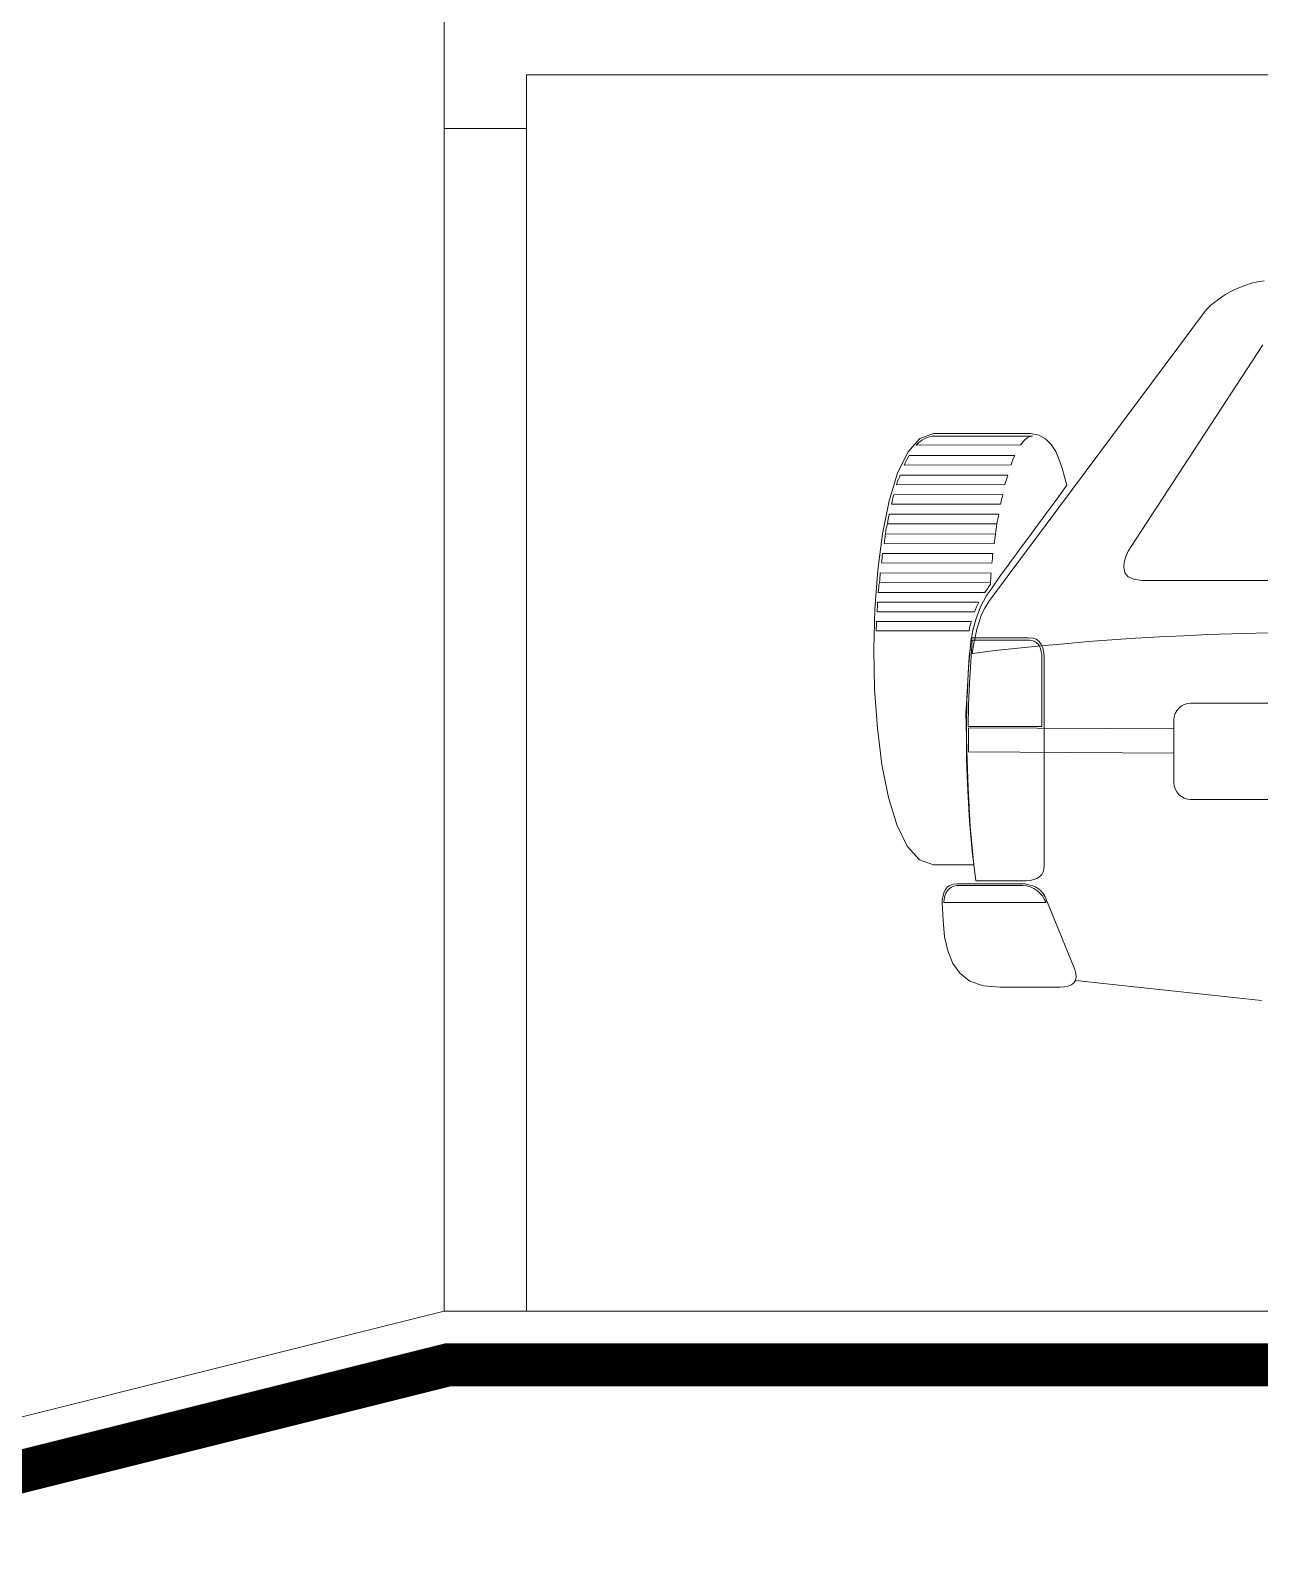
# Model space of a CAD drawing. Header units: millimetres. Extents: x 219.2 to 298.5, y 137.8 to 166.3.
# Drawn here: x 252.713 to 255.001, y 143.521 to 146.344 of the extents above; entities that cross this region are included whole.
import ezdxf

# ---------------------------------------------------------------- set-up
doc = ezdxf.new("R2010")
doc.units = ezdxf.units.MM
doc.layers.add('fach00', color=33, linetype='Continuous', lineweight=0)
doc.layers.add('fach20', color=160, linetype='Continuous', lineweight=20)

# ---------------------------------------------------------------- blocks, each defined once
blk = doc.blocks.new('ORASI')
at = {"layer": 'fach00'}
for p, q in [((222.0348, 129.3884), (222.0233, 129.3857)), ((222.0464, 129.3905), (222.0348, 129.3884)), ((221.9671, 129.36), (221.9597, 129.3546)), ((221.9746, 129.3647), (221.9671, 129.36)), ((221.9834, 129.3695), (221.9746, 129.3647)), ((221.9922, 129.3742), (221.9834, 129.3695)), ((222.0023, 129.3783), (221.9922, 129.3742)), ((222.0125, 129.3823), (222.0023, 129.3783)), ((222.0233, 129.3857), (222.0125, 129.3823)), ((221.9367, 129.3336), (221.5432, 128.8053)), ((221.9414, 129.339), (221.9367, 129.3336)), ((221.9468, 129.3444), (221.9414, 129.339)), ((221.9529, 129.3491), (221.9468, 129.3444)), ((221.9597, 129.3546), (221.9529, 129.3491)), ((222.0443, 129.2713), (221.7992, 128.8961)), ((221.4314, 129.106), (221.4057, 129.0972)), ((221.6116, 129.106), (221.4314, 129.106)), ((221.6271, 129.1033), (221.6116, 129.106)), ((221.4057, 129.0972), (221.3833, 129.0715)), ((221.3989, 129.0844), (221.403, 129.0884)), ((221.5933, 129.085), (221.3989, 129.0844)), ((221.403, 129.0884), (221.407, 129.0918)), ((221.407, 129.0918), (221.4111, 129.0945)), ((221.4111, 129.0945), (221.4152, 129.0972)), ((221.4152, 129.0972), (221.4192, 129.0986)), ((221.4192, 129.0986), (221.424, 129.0999)), ((221.424, 129.0999), (221.428, 129.1013)), ((221.428, 129.1013), (221.4328, 129.1013)), ((221.4328, 129.1013), (221.6156, 129.1013)), ((221.596, 129.0884), (221.5933, 129.085)), ((221.5987, 129.0918), (221.596, 129.0884)), ((221.6014, 129.0945), (221.5987, 129.0918)), ((221.6041, 129.0972), (221.6014, 129.0945)), ((221.6068, 129.0986), (221.6041, 129.0972)), ((221.6095, 129.0999), (221.6068, 129.0986)), ((221.6129, 129.1013), (221.6095, 129.0999)), ((221.6156, 129.1013), (221.6129, 129.1013)), ((221.64, 129.0965), (221.6271, 129.1033)), ((221.6502, 129.0857), (221.64, 129.0965)), ((221.659, 129.0728), (221.6502, 129.0857)), ((221.3833, 129.0715), (221.3644, 129.0322)), ((221.3766, 129.0471), (221.3786, 129.0518)), ((221.3786, 129.0518), (221.3813, 129.0566)), ((221.3813, 129.0566), (221.3833, 129.0613)), ((221.3833, 129.0613), (221.386, 129.0654)), ((221.386, 129.0654), (221.5824, 129.0654)), ((221.577, 129.0525), (221.5757, 129.0478)), ((221.5791, 129.0572), (221.577, 129.0525)), ((221.5804, 129.0613), (221.5791, 129.0572)), ((221.5824, 129.0654), (221.5804, 129.0613)), ((221.6651, 129.0572), (221.659, 129.0728)), ((221.6705, 129.0417), (221.6651, 129.0572)), ((221.3644, 129.0322), (221.3488, 128.9807)), ((221.3657, 129.02), (221.3678, 129.0248)), ((221.3678, 129.0248), (221.3691, 129.0288)), ((221.3691, 129.0288), (221.5696, 129.0288)), ((221.5757, 129.0478), (221.3766, 129.0471)), ((221.5682, 129.0248), (221.5669, 129.02)), ((221.5696, 129.0288), (221.5682, 129.0248)), ((221.6752, 129.0254), (221.6705, 129.0417)), ((221.6793, 129.0099), (221.6752, 129.0254)), ((221.3576, 128.9922), (221.5601, 128.9929)), ((221.3623, 129.0105), (221.3637, 129.0153)), ((221.5642, 129.0112), (221.3623, 129.0105)), ((221.3637, 129.0153), (221.3657, 129.02)), ((221.5601, 128.9929), (221.5594, 128.9882)), ((221.5655, 129.0159), (221.5642, 129.0112)), ((221.5669, 129.02), (221.5655, 129.0159)), ((221.661, 128.9841), (221.6698, 128.997)), ((221.6698, 128.997), (221.6793, 129.0099)), ((221.3488, 128.9807), (221.3366, 128.9198)), ((221.3529, 128.9746), (221.3542, 128.9794)), ((221.556, 128.9746), (221.3529, 128.9746)), ((221.3542, 128.9794), (221.3549, 128.9834)), ((221.3549, 128.9834), (221.3562, 128.9882)), ((221.3562, 128.9882), (221.3576, 128.9922)), ((221.5574, 128.9794), (221.556, 128.9746)), ((221.5581, 128.9841), (221.5574, 128.9794)), ((221.5594, 128.9882), (221.5581, 128.9841)), ((221.642, 128.9591), (221.6515, 128.9719)), ((221.6515, 128.9719), (221.661, 128.9841)), ((221.3447, 128.9333), (221.3454, 128.9381)), ((221.3454, 128.9381), (221.3461, 128.9428)), ((221.5493, 128.9381), (221.3454, 128.9381)), ((221.3454, 128.9381), (221.5493, 128.9381)), ((221.3461, 128.9428), (221.3468, 128.9475)), ((221.3468, 128.9475), (221.3481, 128.9516)), ((221.3481, 128.9516), (221.3488, 128.9563)), ((221.3488, 128.9563), (221.5526, 128.9563)), ((221.5493, 128.9381), (221.5486, 128.9333)), ((221.55, 128.9428), (221.5493, 128.9381)), ((221.5513, 128.9475), (221.55, 128.9428)), ((221.552, 128.9516), (221.5513, 128.9475)), ((221.5526, 128.9563), (221.552, 128.9516)), ((221.6231, 128.9333), (221.6326, 128.9462)), ((221.6326, 128.9462), (221.642, 128.9591)), ((221.3366, 128.9198), (221.3278, 128.852)), ((221.34, 128.9062), (221.3407, 128.911)), ((221.3407, 128.911), (221.3413, 128.915)), ((221.3413, 128.915), (221.342, 128.9198)), ((221.342, 128.9198), (221.3427, 128.9245)), ((221.5466, 128.9191), (221.342, 128.9198)), ((221.342, 128.9198), (221.5466, 128.9191)), ((221.3427, 128.9245), (221.3434, 128.9293)), ((221.3434, 128.9293), (221.3447, 128.9333)), ((221.5452, 128.9103), (221.5445, 128.9055)), ((221.5459, 128.9144), (221.5452, 128.9103)), ((221.5466, 128.9191), (221.5459, 128.9144)), ((221.5472, 128.9238), (221.5466, 128.9191)), ((221.5479, 128.9286), (221.5472, 128.9238)), ((221.5486, 128.9333), (221.5479, 128.9286)), ((221.5953, 128.8954), (221.6048, 128.9083)), ((221.6048, 128.9083), (221.6136, 128.9204)), ((221.6136, 128.9204), (221.6231, 128.9333)), ((221.3359, 128.8785), (221.3366, 128.8832)), ((221.3366, 128.8832), (221.5418, 128.8832)), ((221.3393, 128.9015), (221.34, 128.9062)), ((221.5439, 128.9008), (221.3393, 128.9015)), ((221.5418, 128.8832), (221.5411, 128.8785)), ((221.5445, 128.9055), (221.5439, 128.9008)), ((221.5764, 128.8697), (221.5858, 128.8825)), ((221.5858, 128.8825), (221.5953, 128.8954)), ((221.7937, 128.8873), (221.789, 128.8771)), ((221.7992, 128.8961), (221.7937, 128.8873)), ((221.3278, 128.852), (221.3224, 128.7796)), ((221.3346, 128.8656), (221.3353, 128.8703)), ((221.5398, 128.8649), (221.3346, 128.8656)), ((221.3353, 128.8703), (221.3359, 128.8744)), ((221.3359, 128.8744), (221.3359, 128.8785)), ((221.5405, 128.869), (221.5398, 128.8649)), ((221.5411, 128.8737), (221.5405, 128.869)), ((221.5411, 128.8785), (221.5411, 128.8737)), ((221.5574, 128.8439), (221.5669, 128.8568)), ((221.5669, 128.8568), (221.5764, 128.8697)), ((221.7863, 128.8669), (221.7856, 128.8568)), ((221.7856, 128.8568), (221.7876, 128.8473)), ((221.789, 128.8771), (221.7863, 128.8669)), ((221.3298, 128.8243), (221.3305, 128.829)), ((221.3298, 128.8202), (221.3298, 128.8243)), ((221.3305, 128.829), (221.3312, 128.8338)), ((221.5371, 128.8284), (221.3305, 128.829)), ((221.3305, 128.829), (221.5371, 128.8284)), ((221.3312, 128.8385), (221.3319, 128.8426)), ((221.3312, 128.8338), (221.3312, 128.8385)), ((221.3319, 128.8426), (221.3319, 128.8473)), ((221.3319, 128.8473), (221.5384, 128.8466)), ((221.5371, 128.8256), (221.5344, 128.8223)), ((221.5377, 128.8365), (221.5371, 128.8324)), ((221.5371, 128.8324), (221.5371, 128.8284)), ((221.5371, 128.8284), (221.5371, 128.8277)), ((221.5371, 128.8277), (221.5371, 128.827)), ((221.5371, 128.827), (221.5371, 128.8263)), ((221.5371, 128.8263), (221.5371, 128.8256)), ((221.5384, 128.8466), (221.5377, 128.8412)), ((221.5377, 128.8412), (221.5377, 128.8365)), ((221.5391, 128.8175), (221.5479, 128.8304)), ((221.5479, 128.8304), (221.5574, 128.8439)), ((221.7876, 128.8473), (221.7937, 128.8399)), ((221.7937, 128.8399), (221.8039, 128.8351)), ((221.8039, 128.8351), (221.8188, 128.8331)), ((221.8188, 128.8331), (222.8543, 128.8331)), ((221.3285, 128.8107), (221.3292, 128.8155)), ((221.5269, 128.8107), (221.3285, 128.8107)), ((221.3292, 128.8155), (221.3298, 128.8202)), ((221.5188, 128.7837), (221.5296, 128.8046)), ((221.5296, 128.8148), (221.5269, 128.8107)), ((221.5323, 128.8182), (221.5296, 128.8148)), ((221.5296, 128.8046), (221.5391, 128.8175)), ((221.5344, 128.8223), (221.5323, 128.8182)), ((221.5432, 128.8053), (221.5344, 128.7938)), ((221.3224, 128.7796), (221.3204, 128.7051)), ((221.3264, 128.7789), (221.3271, 128.7837)), ((221.3264, 128.7742), (221.3264, 128.7789)), ((221.5073, 128.7742), (221.3264, 128.7742)), ((221.3271, 128.7877), (221.3271, 128.7925)), ((221.3271, 128.7925), (221.5154, 128.7925)), ((221.3271, 128.7837), (221.3271, 128.7877)), ((221.5093, 128.7789), (221.5073, 128.7742)), ((221.5113, 128.7837), (221.5093, 128.7789)), ((221.5107, 128.762), (221.5188, 128.7837)), ((221.5134, 128.7877), (221.5113, 128.7837)), ((221.5154, 128.7925), (221.5134, 128.7877)), ((221.5208, 128.7694), (221.5161, 128.7559)), ((221.5269, 128.7816), (221.5208, 128.7694)), ((221.5344, 128.7938), (221.5269, 128.7816)), ((221.3251, 128.7478), (221.3244, 128.7437)), ((221.3244, 128.7437), (221.3244, 128.739)), ((221.3244, 128.739), (221.4978, 128.739)), ((221.3251, 128.7566), (221.3251, 128.7518)), ((221.5012, 128.7566), (221.3251, 128.7566)), ((221.3251, 128.7518), (221.3251, 128.7478)), ((221.4978, 128.739), (221.4985, 128.7437)), ((221.4985, 128.7437), (221.4992, 128.7478)), ((221.4992, 128.7478), (221.5005, 128.7525)), ((221.5005, 128.7525), (221.5012, 128.7566)), ((221.5005, 128.7166), (221.5046, 128.7403)), ((221.5046, 128.7403), (221.5107, 128.762)), ((221.512, 128.7423), (221.5086, 128.7274)), ((221.5161, 128.7559), (221.512, 128.7423)), ((221.4964, 128.6699), (221.5012, 128.7261)), ((221.4978, 128.6909), (221.5005, 128.7166)), ((221.5005, 128.6821), (221.5032, 128.722)), ((221.5012, 128.7261), (221.6075, 128.7261)), ((221.5032, 128.722), (221.6102, 128.722)), ((221.5059, 128.7125), (221.5032, 128.697)), ((221.5086, 128.7274), (221.5059, 128.7125)), ((221.5885, 128.7071), (221.6319, 128.7112)), ((221.6075, 128.7261), (221.6163, 128.7254)), ((221.6102, 128.722), (221.6143, 128.7213)), ((221.6143, 128.7213), (221.6183, 128.72)), ((221.6163, 128.7254), (221.6224, 128.7234)), ((221.6183, 128.72), (221.6224, 128.7173)), ((221.6224, 128.7234), (221.6278, 128.7193)), ((221.6224, 128.7173), (221.6258, 128.7146)), ((221.6258, 128.7146), (221.6285, 128.7105)), ((221.6278, 128.7193), (221.6319, 128.7139)), ((221.6319, 128.7112), (221.6752, 128.7152)), ((221.6319, 128.7139), (221.6346, 128.7078)), ((221.6752, 128.7152), (221.7193, 128.7193)), ((221.7193, 128.7193), (221.7633, 128.7227)), ((221.7633, 128.7227), (221.8073, 128.7254)), ((221.8073, 128.7254), (221.852, 128.7281)), ((221.852, 128.7281), (221.8967, 128.7301)), ((221.8967, 128.7301), (221.9414, 128.7322)), ((221.9414, 128.7322), (221.9861, 128.7335)), ((221.9861, 128.7335), (222.0315, 128.7349)), ((222.0315, 128.7349), (222.0762, 128.7355)), ((221.3204, 128.7051), (221.3217, 128.6306)), ((221.4958, 128.6611), (221.4978, 128.6909)), ((221.5032, 128.697), (221.5459, 128.7024)), ((221.5459, 128.7024), (221.5885, 128.7071)), ((221.6285, 128.7105), (221.6305, 128.7058)), ((221.6305, 128.7058), (221.6319, 128.7003)), ((221.6319, 128.7003), (221.6326, 128.6949)), ((221.6326, 128.6949), (221.6326, 128.5615)), ((221.6346, 128.7078), (221.636, 128.701)), ((221.636, 128.701), (221.6373, 128.6936)), ((221.6373, 128.6936), (221.6373, 128.6854)), ((221.6373, 128.6854), (221.6373, 128.3028)), ((221.4931, 128.613), (221.4964, 128.6699)), ((221.4944, 128.6265), (221.4958, 128.6611)), ((221.4985, 128.6421), (221.5005, 128.6821)), ((221.3217, 128.6306), (221.3271, 128.5581)), ((221.4917, 128.5873), (221.4944, 128.6265)), ((221.4964, 128.6015), (221.4985, 128.6421)), ((221.4924, 128.5561), (221.4931, 128.613)), ((221.4958, 128.5615), (221.4964, 128.6015)), ((221.8879, 128.5954), (221.8926, 128.5994)), ((221.8926, 128.5994), (221.898, 128.6022)), ((221.898, 128.6022), (221.9041, 128.6042)), ((221.9041, 128.6042), (221.9102, 128.6048)), ((221.9102, 128.6048), (222.0606, 128.6048)), ((221.4931, 128.5168), (221.4917, 128.5873)), ((221.8784, 128.573), (221.8791, 128.5791)), ((221.8784, 128.4572), (221.8784, 128.573)), ((221.8791, 128.5791), (221.8811, 128.5852)), ((221.8811, 128.5852), (221.8838, 128.5906)), ((221.8838, 128.5906), (221.8879, 128.5954)), ((221.3271, 128.5581), (221.3353, 128.4904)), ((221.4924, 128.4985), (221.4924, 128.5561)), ((221.6326, 128.5615), (221.4958, 128.5615)), ((221.4964, 128.5141), (221.4964, 128.5588)), ((221.4964, 128.5588), (221.8784, 128.5568)), ((221.4958, 128.4464), (221.4931, 128.5168)), ((221.8784, 128.5115), (221.4964, 128.5141)), ((221.3353, 128.4904), (221.3474, 128.4294)), ((221.4951, 128.4417), (221.4924, 128.4985)), ((221.8791, 128.4511), (221.8784, 128.4572)), ((221.3474, 128.4294), (221.363, 128.378)), ((221.4985, 128.3854), (221.4951, 128.4417)), ((221.4998, 128.3753), (221.4958, 128.4464)), ((221.8811, 128.445), (221.8791, 128.4511)), ((221.8838, 128.4396), (221.8811, 128.445)), ((221.8879, 128.4349), (221.8838, 128.4396)), ((221.8926, 128.4308), (221.8879, 128.4349)), ((221.898, 128.4281), (221.8926, 128.4308)), ((221.9041, 128.4261), (221.898, 128.4281)), ((221.9102, 128.4254), (221.9041, 128.4261)), ((222.0606, 128.4254), (221.9102, 128.4254)), ((221.363, 128.378), (221.382, 128.3387)), ((221.5032, 128.3292), (221.4985, 128.3854)), ((221.5066, 128.3041), (221.4998, 128.3753)), ((221.382, 128.3387), (221.405, 128.313)), ((221.51, 128.2744), (221.5032, 128.3292)), ((221.405, 128.313), (221.4314, 128.3041)), ((221.4314, 128.3041), (221.5066, 128.3041)), ((221.6353, 128.2906), (221.6326, 128.2859)), ((221.6366, 128.296), (221.6353, 128.2906)), ((221.6373, 128.3028), (221.6366, 128.296)), ((221.4565, 128.2622), (221.4531, 128.2574)), ((221.4619, 128.2656), (221.4565, 128.2622)), ((221.4605, 128.2595), (221.4571, 128.2561)), ((221.4646, 128.2622), (221.4605, 128.2595)), ((221.468, 128.2676), (221.4619, 128.2656)), ((221.4694, 128.2642), (221.4646, 128.2622)), ((221.4761, 128.2683), (221.468, 128.2676)), ((221.4748, 128.2656), (221.4694, 128.2642)), ((221.5967, 128.2656), (221.4748, 128.2656)), ((221.5933, 128.2683), (221.4761, 128.2683)), ((221.6028, 128.2744), (221.51, 128.2744)), ((221.6014, 128.2683), (221.5933, 128.2683)), ((221.6041, 128.2649), (221.5967, 128.2656)), ((221.6082, 128.2669), (221.6014, 128.2683)), ((221.6109, 128.275), (221.6028, 128.2744)), ((221.6116, 128.2628), (221.6041, 128.2649)), ((221.615, 128.2656), (221.6082, 128.2669)), ((221.6177, 128.2764), (221.6109, 128.275)), ((221.6177, 128.2601), (221.6116, 128.2628)), ((221.6211, 128.2628), (221.615, 128.2656)), ((221.6238, 128.2784), (221.6177, 128.2764)), ((221.6238, 128.2561), (221.6177, 128.2601)), ((221.6265, 128.2595), (221.6211, 128.2628)), ((221.6285, 128.2818), (221.6238, 128.2784)), ((221.6312, 128.2554), (221.6265, 128.2595)), ((221.6326, 128.2859), (221.6285, 128.2818)), ((221.449, 128.2459), (221.4477, 128.2398)), ((221.4477, 128.2398), (221.4477, 128.2337)), ((221.4477, 128.2337), (221.449, 128.2006)), ((221.4504, 128.252), (221.449, 128.2459)), ((221.4531, 128.2574), (221.4504, 128.252)), ((221.4511, 128.2398), (221.4504, 128.2337)), ((221.4504, 128.2337), (221.6407, 128.2337)), ((221.4524, 128.2459), (221.4511, 128.2398)), ((221.4545, 128.2513), (221.4524, 128.2459)), ((221.4571, 128.2561), (221.4545, 128.2513)), ((221.6292, 128.2513), (221.6238, 128.2561)), ((221.6339, 128.2459), (221.6292, 128.2513)), ((221.6353, 128.2507), (221.6312, 128.2554)), ((221.6373, 128.2398), (221.6339, 128.2459)), ((221.6393, 128.2446), (221.6353, 128.2507)), ((221.6407, 128.2337), (221.6373, 128.2398)), ((221.6942, 128.1091), (221.6393, 128.2446)), ((221.449, 128.2006), (221.4517, 128.1701)), ((221.4517, 128.1701), (221.4578, 128.1436)), ((221.4578, 128.1436), (221.4673, 128.1206)), ((221.4673, 128.1206), (221.4809, 128.1017)), ((221.4809, 128.1017), (221.4992, 128.0875)), ((221.6962, 128.1017), (221.6942, 128.1091)), ((221.6956, 128.0888), (221.6969, 128.0949)), ((221.6969, 128.0949), (221.6962, 128.1017)), ((221.4992, 128.0875), (221.5242, 128.0787)), ((221.5242, 128.0787), (221.5554, 128.076)), ((221.5554, 128.076), (221.6671, 128.076)), ((221.6671, 128.076), (221.6752, 128.0766)), ((221.6752, 128.0766), (221.682, 128.078)), ((221.682, 128.078), (221.6881, 128.0807)), ((221.6881, 128.0807), (221.6928, 128.0847)), ((221.6928, 128.0847), (221.6956, 128.0888)), ((221.6956, 128.0888), (222.0416, 128.0516))]:
    blk.add_line(p, q, dxfattribs=at)

msp = doc.modelspace()

# ---------------------------------------------------------------- linework, layer by layer
at = {"layer": 'fach00'}
for p, q in [((253.4837, 146.1613), (253.4837, 143.9613)), ((253.6369, 146.1613), (253.6369, 143.9613))]:
    msp.add_line(p, q, dxfattribs=at)
at = {"layer": 'fach20'}
for p, q in [((253.4837, 146.1613), (253.4837, 147.0113)), ((259.7292, 146.2613), (253.6369, 146.2613)), ((253.6369, 146.2613), (253.6369, 146.1613)), ((253.6369, 146.1613), (253.4837, 146.1613)), ((252.2837, 143.6613), (253.4837, 143.9613)), ((275.2942, 143.9613), (253.4837, 143.9613))]:
    msp.add_line(p, q, dxfattribs=at)
at = {"layer": 'fach20', "const_width": 0.08}
msp.add_lwpolyline([(251.6927, 143.5613), (252.2899, 143.5613), (253.4899, 143.8613), (275.1942, 143.8613), (275.1942, 143.7113), (276.1646, 143.7113)], dxfattribs=at)

# ---------------------------------------------------------------- block references
at = {"layer": 'fach00'}
msp.add_blockref('ORASI', (32.9627, 16.4877), dxfattribs=at)

doc.saveas('drawing.dxf')
